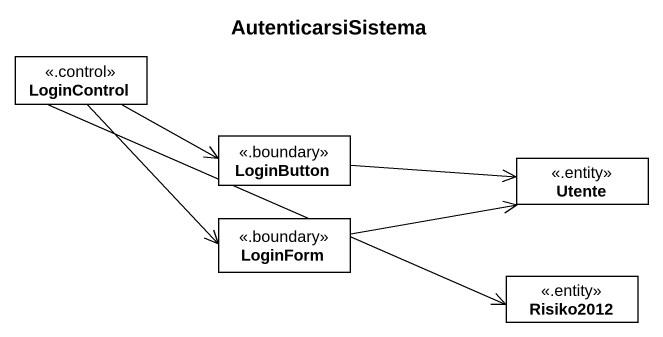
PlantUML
@startuml
title AutenticarsiSistema
hide circle
hide empty members
class LoginControl <<.control>>
class LoginButton <<.boundary>>
class Utente <<.entity>>
class LoginForm <<.boundary>>
class Risiko2012 <<.entity>>
LoginControl -right-> LoginButton
LoginControl --> LoginForm
LoginControl -right-> Risiko2012
LoginButton -right-> Utente
LoginForm -right-> Utente
@enduml
